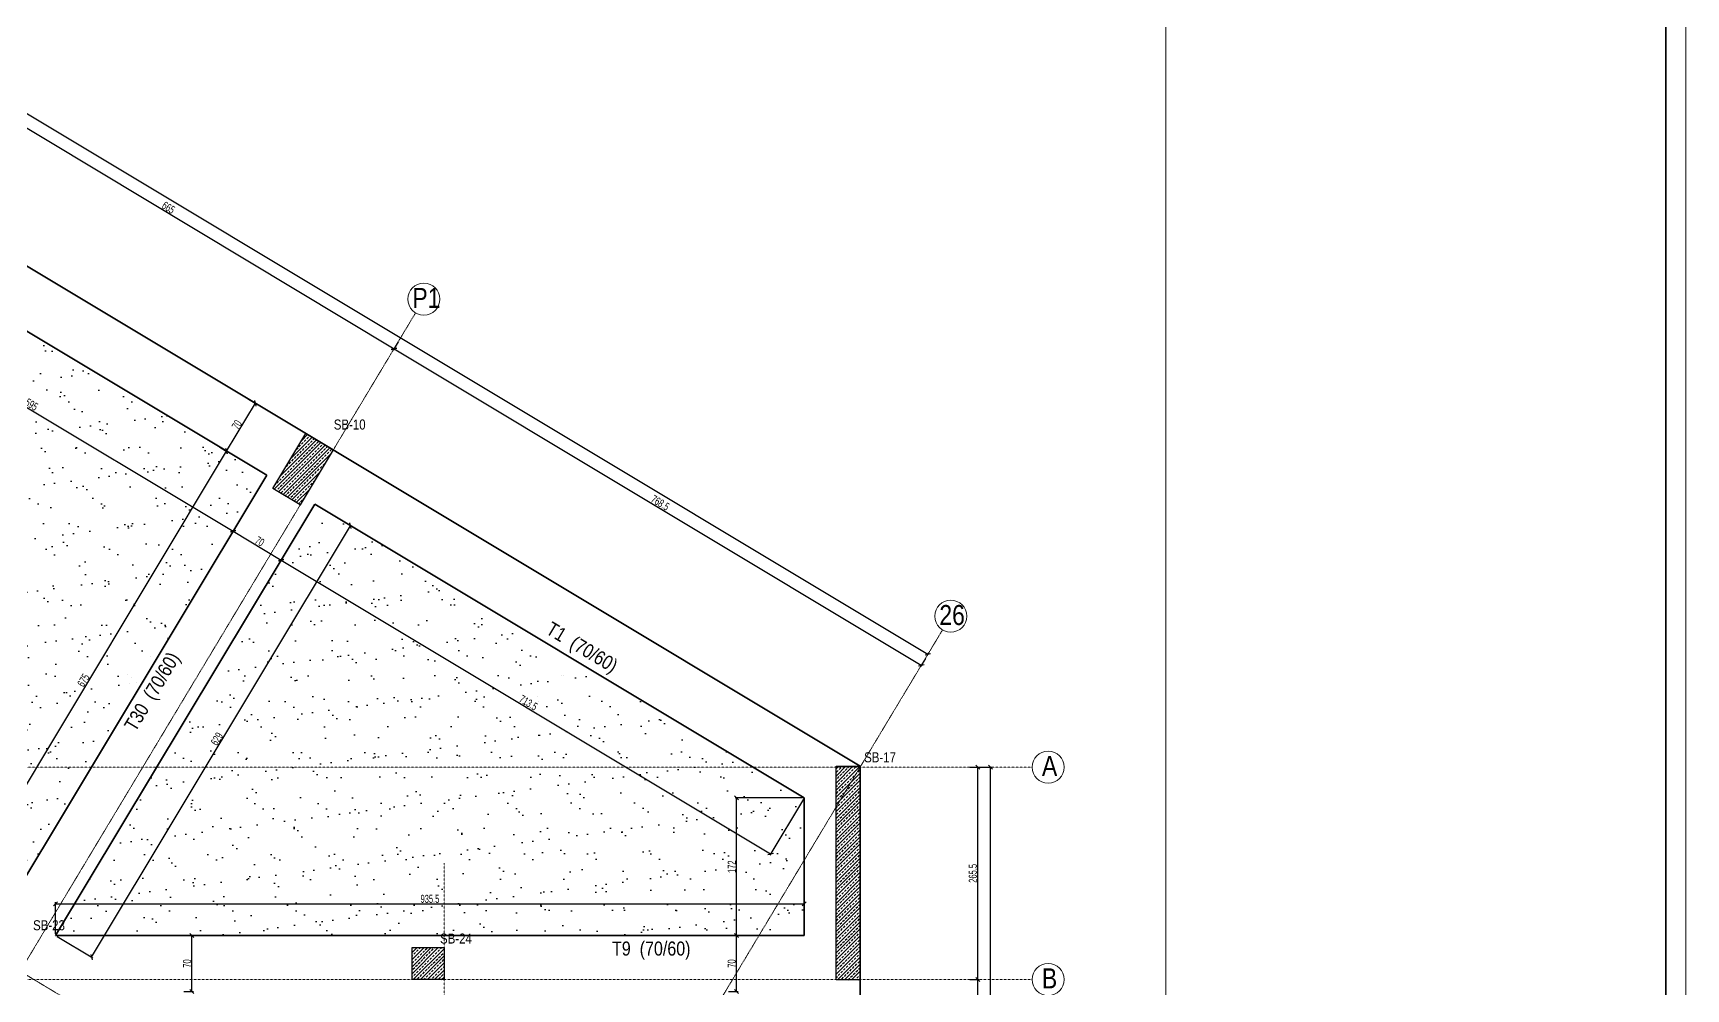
# Model space of a CAD drawing. Header units: millimetres. Extents: x -267 to 94375, y 6431 to 10838.
# Drawn here: x 6873 to 8939, y 8040 to 9235 of the extents above; entities that cross this region are included whole.
import ezdxf

# ---------------------------------------------------------------- set-up
doc = ezdxf.new("R2010")
doc.units = ezdxf.units.MM
doc.header["$LTSCALE"] = 0.0001
doc.linetypes.add('DASHED', pattern=[19.05, 12.7, -6.35])
for name, color, linetype, lineweight in [('AKS BALONU (BEYKENT)', 7, 'Continuous', 20), ('AKS CIZGISI (BEYKENT)', 252, 'DASHED', 20), ('AKS NO (BEYKENT)', 3, 'Continuous', 20), ('AKS OLCU (BEYKENT)', 200, 'Continuous', 20), ('KOLON (BEYKENT)', 3, 'Continuous', 30), ('KOLON ISMI (BEYKENT)', 91, 'Continuous', 20), ('OLCU (BEYKENT)', 14, 'Continuous', 20), ('SHEETSUMMARY-50', 152, 'Continuous', 20), ('SheetView', 40, 'Continuous', 20), ('SheetViewOut', 231, 'Continuous', 20), ('TARAMA (BEYKENT)', 252, 'Continuous', 25), ('TEMEL (BEYKENT)', 2, 'Continuous', 35), ('TEMEL ISMI (BEYKENT)', 40, 'Continuous', 20)]:
    doc.layers.add(name, color=color, linetype=linetype, lineweight=lineweight)
doc.styles.add('DSMOLC-50', font='bahnschrift light condensed', dxfattribs={"width": 0.75, "height": 10})
doc.styles.add('YAZI (BEYKENT)', font='')
doc.styles.get('YAZI (BEYKENT)').set_extended_font_data('Bahnschrift Light Condensed')
doc.dimstyles.new('DSMOLC-50', dxfattribs={"dimtxt": 10, "dimasz": 5, "dimexe": 2, "dimexo": 2, "dimgap": 1, "dimtad": 1, "dimdec": 1, "dimrnd": 0.5, "dimzin": 12, "dimdsep": 46, "dimtxsty": 'DSMOLC-50', "dimblk": 'OBLIQUE', "dimblk1": 'OBLIQUE', "dimblk2": 'OBLIQUE', "dimcen": 0, "dimclrt": 7, "dimadec": 0, "dimazin": 0, "dimtfac": 1, "dimtdec": 4, "dimtix": 1, "dimtmove": 2, "dimatfit": 3, "dimfxl": 1, "dimtzin": 0, "dimarcsym": 0})
pattern_1 = [(45, (404.937, 6438.231), (-4.4194174, 4.4194174), []), (45, (409.3565, 6438.231), (-4.4194174, 4.4194174), [3.125, -1.5625])]
pattern_2 = [(37.5, (-1463.6, 5137.655), (-1.60003, 48.94132), [0, -38.608, 0, -43.18, 0, -41.275]), (7.5, (-1463.6, 5137.655), (44.95233, 71.6825), [0, -20.828, 0, -34.798, 0, -13.335]), (327.5, (-1494.84, 5137.655), (79.09924, 0.14372), [0, -12.7, 0, -45.72, 0, -59.69]), (317.5, (-1494.84, 5137.655), (76.35565, 22.29293), [0, -6.35, 0, -29.972, 0, -34.29])]

# ---------------------------------------------------------------- blocks, each defined once
blk = doc.blocks.new('_Oblique')
at = {"color": 0, "linetype": 'ByBlock', "lineweight": -2}
blk.add_line((-0.5, -0.5), (0.5, 0.5), dxfattribs=at)
blk = doc.blocks.new('*D50')
at = {"layer": 'AKS OLCU (BEYKENT)', "color": 0, "lineweight": -2, "transparency": 16777216}
for p, q in [((6759.2, 9191.1), (6753, 9180.8)), ((6754.1, 9182.5), (7324.2, 8840.2)), ((7329.4, 8848.8), (7323.2, 8838.5))]:
    blk.add_line(p, q, dxfattribs=at)
at = {"layer": 'DEFPOINTS', "color": 0, "lineweight": -3, "transparency": 16777216}
for p in [(6760.2, 9192.8), (7330.4, 8850.5), (7324.2, 8840.2)]:
    blk.add_point(p, dxfattribs=at)
at = {"layer": 'AKS OLCU (BEYKENT)', "color": 0, "lineweight": -2, "transparency": 16777216, "xscale": 5, "yscale": 5, "zscale": 5}
for p, rotation in [((6754.1, 9182.5), 149.0195588067909), ((7324.2, 8840.2), 329.0195588067908)]:
    blk.add_blockref('_Oblique', p, dxfattribs=dict(at, rotation=rotation))
at = {"layer": 'AKS OLCU (BEYKENT)', "color": 7, "transparency": 16777216, "insert": (7042.3, 9016.6), "char_height": 10, "attachment_point": 5, "rotation": 329.0196, "style": 'DSMOLC-50'}
blk.add_mtext('665', dxfattribs=at)
blk = doc.blocks.new('*D51')
at = {"layer": 'AKS OLCU (BEYKENT)', "color": 0, "lineweight": -2, "transparency": 16777216}
for p, q in [((7329.4, 8848.8), (7323.2, 8838.5)), ((7324.2, 8840.2), (7983.1, 8444.6)), ((7988.2, 8453.2), (7982.1, 8442.9))]:
    blk.add_line(p, q, dxfattribs=at)
at = {"layer": 'DEFPOINTS', "color": 0, "lineweight": -3, "transparency": 16777216}
for p in [(7330.4, 8850.5), (7989.3, 8454.9), (7983.1, 8444.6)]:
    blk.add_point(p, dxfattribs=at)
at = {"layer": 'AKS OLCU (BEYKENT)', "color": 0, "lineweight": -2, "transparency": 16777216, "xscale": 5, "yscale": 5, "zscale": 5}
for p, rotation in [((7324.2, 8840.2), 149.0195588067909), ((7983.1, 8444.6), 329.0195588067908)]:
    blk.add_blockref('_Oblique', p, dxfattribs=dict(at, rotation=rotation))
at = {"layer": 'AKS OLCU (BEYKENT)', "color": 7, "transparency": 16777216, "insert": (7656.8, 8647.6), "char_height": 10, "attachment_point": 5, "rotation": 329.0196, "style": 'DSMOLC-50'}
blk.add_mtext('768.5', dxfattribs=at)
blk = doc.blocks.new('*D52')
at = {"layer": 'AKS OLCU (BEYKENT)', "color": 0, "lineweight": -2, "transparency": 16777216}
for p, q in [((5372.4, 10028.4), (5374.4, 10031.8)), ((5373.4, 10030.1), (7991.3, 8458.3)), ((7990.3, 8456.6), (7992.4, 8460))]:
    blk.add_line(p, q, dxfattribs=at)
at = {"layer": 'DEFPOINTS', "color": 0, "lineweight": -3, "transparency": 16777216}
for p in [(5371.4, 10026.7), (7989.3, 8454.9), (7991.3, 8458.3)]:
    blk.add_point(p, dxfattribs=at)
at = {"layer": 'AKS OLCU (BEYKENT)', "color": 0, "lineweight": -2, "transparency": 16777216, "xscale": 5, "yscale": 5, "zscale": 5}
for p, rotation in [((5373.4, 10030.1), 149.0195588067909), ((7991.3, 8458.3), 329.0195588067908)]:
    blk.add_blockref('_Oblique', p, dxfattribs=dict(at, rotation=rotation))
at = {"layer": 'AKS OLCU (BEYKENT)', "color": 7, "transparency": 16777216, "insert": (6685.5, 9249.5), "char_height": 10, "attachment_point": 5, "rotation": 329.0196, "style": 'DSMOLC-50'}
blk.add_mtext('3053.5', dxfattribs=at)
blk = doc.blocks.new('*D54')
at = {"layer": 'AKS OLCU (BEYKENT)', "color": 0, "lineweight": -2, "transparency": 16777216}
for p, q in [((8043.6, 8051.8), (8055.6, 8051.8)), ((8053.6, 7636.8), (8053.6, 8051.8)), ((8043.6, 7636.8), (8055.6, 7636.8))]:
    blk.add_line(p, q, dxfattribs=at)
at = {"layer": 'DEFPOINTS', "color": 0, "lineweight": -3, "transparency": 16777216}
for p in [(8041.6, 8051.8), (8053.6, 8051.8), (8041.6, 7636.8)]:
    blk.add_point(p, dxfattribs=at)
at = {"layer": 'AKS OLCU (BEYKENT)', "color": 0, "lineweight": -2, "transparency": 16777216, "xscale": 5, "yscale": 5, "zscale": 5}
for p, rotation in [((8053.6, 8051.8), 90), ((8053.6, 7636.8), 270)]:
    blk.add_blockref('_Oblique', p, dxfattribs=dict(at, rotation=rotation))
at = {"layer": 'AKS OLCU (BEYKENT)', "color": 7, "transparency": 16777216, "insert": (8047.6, 7844.3), "char_height": 10, "attachment_point": 5, "rotation": 90, "style": 'DSMOLC-50'}
blk.add_mtext('415', dxfattribs=at)
blk = doc.blocks.new('*D55')
at = {"layer": 'AKS OLCU (BEYKENT)', "color": 0, "lineweight": -2, "transparency": 16777216}
for p, q in [((8043.6, 8317.3), (8055.6, 8317.3)), ((8053.6, 8051.8), (8053.6, 8317.3)), ((8043.6, 8051.8), (8055.6, 8051.8))]:
    blk.add_line(p, q, dxfattribs=at)
at = {"layer": 'DEFPOINTS', "color": 0, "lineweight": -3, "transparency": 16777216}
for p in [(8041.6, 8317.3), (8053.6, 8317.3), (8041.6, 8051.8)]:
    blk.add_point(p, dxfattribs=at)
at = {"layer": 'AKS OLCU (BEYKENT)', "color": 0, "lineweight": -2, "transparency": 16777216, "xscale": 5, "yscale": 5, "zscale": 5}
for p, rotation in [((8053.6, 8317.3), 90), ((8053.6, 8051.8), 270)]:
    blk.add_blockref('_Oblique', p, dxfattribs=dict(at, rotation=rotation))
at = {"layer": 'AKS OLCU (BEYKENT)', "color": 7, "transparency": 16777216, "insert": (8047.5, 8184.5), "char_height": 10, "attachment_point": 5, "rotation": 90, "style": 'DSMOLC-50'}
blk.add_mtext('265.5', dxfattribs=at)
blk = doc.blocks.new('*D56')
at = {"layer": 'AKS OLCU (BEYKENT)', "color": 0, "lineweight": -2, "transparency": 16777216}
for p, q in [((8043.6, 8317.3), (8071.6, 8317.3)), ((8069.6, 6941.8), (8069.6, 8317.3)), ((8043.6, 6941.8), (8071.6, 6941.8))]:
    blk.add_line(p, q, dxfattribs=at)
at = {"layer": 'DEFPOINTS', "color": 0, "lineweight": -3, "transparency": 16777216}
for p in [(8041.6, 8317.3), (8069.6, 8317.3), (8041.6, 6941.8)]:
    blk.add_point(p, dxfattribs=at)
at = {"layer": 'AKS OLCU (BEYKENT)', "color": 0, "lineweight": -2, "transparency": 16777216, "xscale": 5, "yscale": 5, "zscale": 5}
for p, rotation in [((8069.6, 8317.3), 90), ((8069.6, 6941.8), 270)]:
    blk.add_blockref('_Oblique', p, dxfattribs=dict(at, rotation=rotation))
at = {"layer": 'AKS OLCU (BEYKENT)', "color": 7, "transparency": 16777216, "insert": (8063.5, 7629.5), "char_height": 10, "attachment_point": 5, "rotation": 90, "style": 'DSMOLC-50'}
blk.add_mtext('1375.5', dxfattribs=at)
blk = doc.blocks.new('*D212')
at = {"layer": 'DEFPOINTS', "color": 0, "lineweight": -3, "transparency": 16777216}
for p in [(7104.7, 8718.3), (7115, 8712.1), (6757.2, 8139.5)]:
    blk.add_point(p, dxfattribs=at)
at = {"layer": 'OLCU (BEYKENT)', "color": 0, "lineweight": -2, "transparency": 16777216}
for p, q in [((7106.4, 8717.2), (7116.7, 8711.1)), ((6767.5, 8133.3), (7115, 8712.1)), ((6758.9, 8138.5), (6769.2, 8132.3))]:
    blk.add_line(p, q, dxfattribs=at)
at = {"layer": 'OLCU (BEYKENT)', "color": 0, "lineweight": -2, "transparency": 16777216, "xscale": 5, "yscale": 5, "zscale": 5}
for p, rotation in [((7115, 8712.1), 59.01958326811113), ((6767.5, 8133.3), 239.0195832681111)]:
    blk.add_blockref('_Oblique', p, dxfattribs=dict(at, rotation=rotation))
at = {"layer": 'OLCU (BEYKENT)', "color": 7, "transparency": 16777216, "insert": (6936.1, 8425.8), "char_height": 10, "attachment_point": 5, "rotation": 59.0196, "style": 'DSMOLC-50'}
blk.add_mtext('675', dxfattribs=at)
blk = doc.blocks.new('*D213')
at = {"layer": 'DEFPOINTS', "color": 0, "lineweight": -3, "transparency": 16777216}
for p in [(7140.7, 8778.2), (7151, 8772), (7104.7, 8718.3)]:
    blk.add_point(p, dxfattribs=at)
at = {"layer": 'OLCU (BEYKENT)', "color": 0, "lineweight": -2, "transparency": 16777216}
for p, q in [((7115, 8712.1), (7151, 8772)), ((7142.4, 8777.2), (7152.7, 8771)), ((7106.4, 8717.2), (7116.7, 8711.1))]:
    blk.add_line(p, q, dxfattribs=at)
at = {"layer": 'OLCU (BEYKENT)', "color": 0, "lineweight": -2, "transparency": 16777216, "xscale": 5, "yscale": 5, "zscale": 5}
for p, rotation in [((7151, 8772), 59.01958326811113), ((7115, 8712.1), 239.0195832681111)]:
    blk.add_blockref('_Oblique', p, dxfattribs=dict(at, rotation=rotation))
at = {"layer": 'OLCU (BEYKENT)', "color": 7, "transparency": 16777216, "insert": (7127.8, 8745.2), "char_height": 10, "attachment_point": 5, "rotation": 59.0196, "style": 'DSMOLC-50'}
blk.add_mtext('70', dxfattribs=at)
blk = doc.blocks.new('*D214')
at = {"layer": 'DEFPOINTS', "color": 0, "lineweight": -3, "transparency": 16777216}
for p in [(7259.8, 8625.2), (7270, 8619), (6901.3, 8106.8)]:
    blk.add_point(p, dxfattribs=at)
at = {"layer": 'OLCU (BEYKENT)', "color": 0, "lineweight": -2, "transparency": 16777216}
for p, q in [((6946.3, 8079.8), (7270, 8619)), ((7261.5, 8624.2), (7271.8, 8618)), ((6903.1, 8105.7), (6948, 8078.8))]:
    blk.add_line(p, q, dxfattribs=at)
at = {"layer": 'OLCU (BEYKENT)', "color": 0, "lineweight": -2, "transparency": 16777216, "xscale": 5, "yscale": 5, "zscale": 5}
for p, rotation in [((7270, 8619), 59.0200544501155), ((6946.3, 8079.8), 239.0200544501155)]:
    blk.add_blockref('_Oblique', p, dxfattribs=dict(at, rotation=rotation))
at = {"layer": 'OLCU (BEYKENT)', "color": 7, "transparency": 16777216, "insert": (7102.9, 8352.5), "char_height": 10, "attachment_point": 5, "rotation": 59.0201, "style": 'DSMOLC-50'}
blk.add_mtext('629', dxfattribs=at)
blk = doc.blocks.new('*D219')
at = {"layer": 'DEFPOINTS', "color": 0, "lineweight": -3, "transparency": 16777216}
for p in [(7059.7, 8106.8), (7071.7, 8106.8), (7059.7, 8036.8)]:
    blk.add_point(p, dxfattribs=at)
at = {"layer": 'OLCU (BEYKENT)', "color": 0, "lineweight": -2, "transparency": 16777216}
for p, q in [((7061.7, 8106.8), (7073.7, 8106.8)), ((7071.7, 8036.8), (7071.7, 8106.8)), ((7061.7, 8036.8), (7073.7, 8036.8))]:
    blk.add_line(p, q, dxfattribs=at)
at = {"layer": 'OLCU (BEYKENT)', "color": 0, "lineweight": -2, "transparency": 16777216, "xscale": 5, "yscale": 5, "zscale": 5}
for p, rotation in [((7071.7, 8106.8), 90), ((7071.7, 8036.8), 270)]:
    blk.add_blockref('_Oblique', p, dxfattribs=dict(at, rotation=rotation))
at = {"layer": 'OLCU (BEYKENT)', "color": 7, "transparency": 16777216, "insert": (7065.6, 8071.8), "char_height": 10, "attachment_point": 5, "rotation": 90, "style": 'DSMOLC-50'}
blk.add_mtext('70', dxfattribs=at)
blk = doc.blocks.new('*D224')
at = {"layer": 'DEFPOINTS', "color": 0, "lineweight": -3, "transparency": 16777216}
for p in [(7740.3, 8106.8), (7752.3, 8106.8), (7740.3, 8036.8)]:
    blk.add_point(p, dxfattribs=at)
at = {"layer": 'OLCU (BEYKENT)', "color": 0, "lineweight": -2, "transparency": 16777216}
for p, q in [((7742.3, 8106.8), (7754.3, 8106.8)), ((7752.3, 8036.8), (7752.3, 8106.8)), ((7742.3, 8036.8), (7754.3, 8036.8))]:
    blk.add_line(p, q, dxfattribs=at)
at = {"layer": 'OLCU (BEYKENT)', "color": 0, "lineweight": -2, "transparency": 16777216, "xscale": 5, "yscale": 5, "zscale": 5}
for p, rotation in [((7752.3, 8106.8), 90), ((7752.3, 8036.8), 270)]:
    blk.add_blockref('_Oblique', p, dxfattribs=dict(at, rotation=rotation))
at = {"layer": 'OLCU (BEYKENT)', "color": 7, "transparency": 16777216, "insert": (7746.2, 8071.8), "char_height": 10, "attachment_point": 5, "rotation": 90, "style": 'DSMOLC-50'}
blk.add_mtext('70', dxfattribs=at)
blk = doc.blocks.new('*D225')
at = {"layer": 'DEFPOINTS', "color": 0, "lineweight": -3, "transparency": 16777216}
for p in [(7752.3, 8278.8), (7836.8, 8278.8), (7740.3, 8106.8)]:
    blk.add_point(p, dxfattribs=at)
at = {"layer": 'OLCU (BEYKENT)', "color": 0, "lineweight": -2, "transparency": 16777216}
for p, q in [((7834.8, 8278.8), (7750.3, 8278.8)), ((7752.3, 8106.8), (7752.3, 8278.8)), ((7742.3, 8106.8), (7754.3, 8106.8))]:
    blk.add_line(p, q, dxfattribs=at)
at = {"layer": 'OLCU (BEYKENT)', "color": 0, "lineweight": -2, "transparency": 16777216, "xscale": 5, "yscale": 5, "zscale": 5}
for p, rotation in [((7752.3, 8278.8), 90), ((7752.3, 8106.8), 270)]:
    blk.add_blockref('_Oblique', p, dxfattribs=dict(at, rotation=rotation))
at = {"layer": 'OLCU (BEYKENT)', "color": 7, "transparency": 16777216, "insert": (7746.2, 8192.8), "char_height": 10, "attachment_point": 5, "rotation": 90, "style": 'DSMOLC-50'}
blk.add_mtext('172', dxfattribs=at)
blk = doc.blocks.new('*D283')
at = {"layer": 'DEFPOINTS', "color": 0, "lineweight": -3, "transparency": 16777216}
for p in [(6619.2, 8928.7), (7129.3, 8622.4), (7123.1, 8612.1)]:
    blk.add_point(p, dxfattribs=at)
at = {"layer": 'OLCU (BEYKENT)', "color": 0, "lineweight": -2, "transparency": 16777216}
for p, q in [((6618.1, 8927), (6612, 8916.7)), ((6613, 8918.4), (7123.1, 8612.1)), ((7128.3, 8620.7), (7122.1, 8610.4))]:
    blk.add_line(p, q, dxfattribs=at)
at = {"layer": 'OLCU (BEYKENT)', "color": 0, "lineweight": -2, "transparency": 16777216, "xscale": 5, "yscale": 5, "zscale": 5}
for p, rotation in [((6613, 8918.4), 149.0196979856261), ((7123.1, 8612.1), 329.0196979856261)]:
    blk.add_blockref('_Oblique', p, dxfattribs=dict(at, rotation=rotation))
at = {"layer": 'OLCU (BEYKENT)', "color": 7, "transparency": 16777216, "insert": (6871.2, 8770.5), "char_height": 10, "attachment_point": 5, "rotation": 329.0197, "style": 'DSMOLC-50'}
blk.add_mtext('595', dxfattribs=at)
blk = doc.blocks.new('*D284')
at = {"layer": 'DEFPOINTS', "color": 0, "lineweight": -3, "transparency": 16777216}
for p in [(7129.3, 8622.4), (7183.1, 8576.1), (7189.3, 8586.4)]:
    blk.add_point(p, dxfattribs=at)
at = {"layer": 'OLCU (BEYKENT)', "color": 0, "lineweight": -2, "transparency": 16777216}
for p, q in [((7128.3, 8620.7), (7122.1, 8610.4)), ((7123.1, 8612.1), (7183.1, 8576.1)), ((7188.3, 8584.7), (7182.1, 8574.4))]:
    blk.add_line(p, q, dxfattribs=at)
at = {"layer": 'OLCU (BEYKENT)', "color": 0, "lineweight": -2, "transparency": 16777216, "xscale": 5, "yscale": 5, "zscale": 5}
for p, rotation in [((7123.1, 8612.1), 149.0196979856261), ((7183.1, 8576.1), 329.0196979856261)]:
    blk.add_blockref('_Oblique', p, dxfattribs=dict(at, rotation=rotation))
at = {"layer": 'OLCU (BEYKENT)', "color": 7, "transparency": 16777216, "insert": (7156.3, 8599.4), "char_height": 10, "attachment_point": 5, "rotation": 329.0197, "style": 'DSMOLC-50'}
blk.add_mtext('70', dxfattribs=at)
blk = doc.blocks.new('*D285')
at = {"layer": 'DEFPOINTS', "color": 0, "lineweight": -3, "transparency": 16777216}
for p in [(7189.3, 8586.4), (7836.8, 8278.8), (7794.8, 8208.9)]:
    blk.add_point(p, dxfattribs=at)
at = {"layer": 'OLCU (BEYKENT)', "color": 0, "lineweight": -2, "transparency": 16777216}
for p, q in [((7188.3, 8584.7), (7182.1, 8574.4)), ((7183.1, 8576.1), (7794.8, 8208.9)), ((7835.7, 8277.1), (7793.8, 8207.2))]:
    blk.add_line(p, q, dxfattribs=at)
at = {"layer": 'OLCU (BEYKENT)', "color": 0, "lineweight": -2, "transparency": 16777216, "xscale": 5, "yscale": 5, "zscale": 5}
for p, rotation in [((7183.1, 8576.1), 149.0196979856261), ((7794.8, 8208.9), 329.0196979856261)]:
    blk.add_blockref('_Oblique', p, dxfattribs=dict(at, rotation=rotation))
at = {"layer": 'OLCU (BEYKENT)', "color": 7, "transparency": 16777216, "insert": (7492.1, 8397.7), "char_height": 10, "attachment_point": 5, "rotation": 329.0197, "style": 'DSMOLC-50'}
blk.add_mtext('713.5', dxfattribs=at)
blk = doc.blocks.new('*D286')
at = {"layer": 'DEFPOINTS', "color": 0, "lineweight": -3, "transparency": 16777216}
for p in [(7836.8, 8146.5), (6901.3, 8106.8), (7836.8, 8106.8)]:
    blk.add_point(p, dxfattribs=at)
at = {"layer": 'OLCU (BEYKENT)', "color": 0, "lineweight": -2, "transparency": 16777216}
for p, q in [((6901.3, 8108.8), (6901.3, 8148.5)), ((6901.3, 8146.5), (7836.8, 8146.5)), ((7836.8, 8108.8), (7836.8, 8148.5))]:
    blk.add_line(p, q, dxfattribs=at)
at = {"layer": 'OLCU (BEYKENT)', "color": 0, "lineweight": -2, "transparency": 16777216, "xscale": 5, "yscale": 5, "zscale": 5, "rotation": 180}
blk.add_blockref('_Oblique', (6901.3, 8146.5), dxfattribs=at)
at = {"layer": 'OLCU (BEYKENT)', "color": 0, "lineweight": -2, "transparency": 16777216, "xscale": 5, "yscale": 5, "zscale": 5}
blk.add_blockref('_Oblique', (7836.8, 8146.5), dxfattribs=at)
at = {"layer": 'OLCU (BEYKENT)', "color": 7, "lineweight": -3, "transparency": 16777216, "insert": (7369.1, 8152.6), "char_height": 10, "attachment_point": 5, "style": 'DSMOLC-50'}
blk.add_mtext('935.5', dxfattribs=at)

msp = doc.modelspace()

# ---------------------------------------------------------------- hatches: boundary and pattern name
at = {"layer": 'TARAMA (BEYKENT)', "lineweight": -3}
h = msp.add_hatch(dxfattribs=at)
h.set_pattern_fill('AR-SAND', color=256, style=0)
h.set_pattern_definition(pattern_2)
h.paths.add_polyline_path([(7165.08, 8682.04), (6654.96, 8988.31), (6307.46, 8409.52), (6817.58, 8103.25)])
at = {"layer": 'TARAMA (BEYKENT)'}
h = msp.add_hatch(dxfattribs=at)
h.set_pattern_fill('ANSI33', color=256, style=0, pattern_type=0)
h.set_pattern_definition(pattern_1)
h.paths.add_polyline_path([(7213.93, 8734.25), (7248.22, 8713.66), (7207.04, 8645.07), (7172.75, 8665.66)], flags=0)
at = {"layer": 'TARAMA (BEYKENT)', "lineweight": -3}
h = msp.add_hatch(dxfattribs=at)
h.set_pattern_fill('AR-SAND', color=256, style=0)
h.set_pattern_definition(pattern_2)
h.paths.add_polyline_path([(7225.1, 8646.01), (6901.34, 8106.77), (7836.76, 8106.77), (7836.76, 8278.77)])
at = {"layer": 'TARAMA (BEYKENT)'}
h = msp.add_hatch(dxfattribs=at)
h.set_pattern_fill('ANSI33', color=256, style=0, pattern_type=0)
h.set_pattern_definition(pattern_1)
h.paths.add_polyline_path([(7876.66, 8318.33), (7906.66, 8318.33), (7906.66, 8051.33), (7876.66, 8051.33)], flags=0)
h = msp.add_hatch(dxfattribs=at)
h.set_pattern_fill('ANSI33', color=256, style=0, pattern_type=0)
h.set_pattern_definition(pattern_1)
h.paths.add_polyline_path([(7346.67, 8091.79), (7386.67, 8091.79), (7386.67, 8051.79), (7346.67, 8051.79)], flags=0)

# ---------------------------------------------------------------- linework, layer by layer
at = {"layer": 'AKS BALONU (BEYKENT)'}
for centre in [(7361.46, 8902.27), (8019.91, 8505.92), (8141.66, 8317.3), (8141.66, 8051.77)]:
    msp.add_circle(centre, 20, dxfattribs=at)
at = {"layer": 'AKS CIZGISI (BEYKENT)'}
for p, q in [((5117.71, 9992.77), (7906.66, 8318.33)), ((4726.51, 9341.19), (7011.11, 7969.59)), ((7351.17, 8885.13), (6488.24, 7447.86)), ((8009.61, 8488.77), (7449.22, 7555.41)), ((4298.64, 8317.3), (8121.66, 8317.3)), ((7906.66, 6731.77), (7906.66, 8317.3)), ((7386.67, 6731.77), (7386.67, 8197.37)), ((2238.65, 8051.77), (8121.66, 8051.77))]:
    msp.add_line(p, q, dxfattribs=at)
at = {"layer": 'KOLON (BEYKENT)'}
for points in [[(7213.93, 8734.25), (7248.22, 8713.66), (7207.04, 8645.07), (7172.75, 8665.66)], [(7876.66, 8318.33), (7906.66, 8318.33), (7906.66, 8051.33), (7876.66, 8051.33)], [(7346.67, 8091.79), (7386.67, 8091.79), (7386.67, 8051.79), (7346.67, 8051.79)]]:
    msp.add_lwpolyline(points, close=True, dxfattribs=at)
at = {"layer": 'SHEETSUMMARY-50', "const_width": 2, "flags": 128}
msp.add_lwpolyline([(857.59, 6556.81), (8913.61, 6556.81), (8913.61, 10706.81), (857.59, 10706.81)], close=True, dxfattribs=at)
at = {"layer": 'SheetView'}
msp.add_lwpolyline([(882.59, 6581.81), (8288.61, 6581.81), (8288.61, 10681.81), (882.59, 10681.81)], close=True, dxfattribs=at)
at = {"layer": 'SheetViewOut'}
msp.add_lwpolyline([(832.59, 6531.81), (8938.61, 6531.81), (8938.61, 10731.81), (832.59, 10731.81)], close=True, dxfattribs=at)
at = {"layer": 'TEMEL (BEYKENT)'}
for p, q in [((6654.96, 8988.31), (7165.08, 8682.04)), ((7165.08, 8682.04), (6817.58, 8103.25)), ((7225.1, 8646.01), (6901.34, 8106.77)), ((7225.1, 8646.01), (7836.76, 8278.77)), ((7836.76, 8278.77), (7836.76, 8106.77)), ((6901.34, 8106.77), (7836.76, 8106.77))]:
    msp.add_line(p, q, dxfattribs=at)
at = {"layer": 'TEMEL (BEYKENT)', "flags": 128}
msp.add_lwpolyline([(2418.92, 9052.91), (4159.33, 8008), (5289.22, 9889.83), (7906.66, 8318.33), (7906.66, 6941.77), (1516.67, 6941.77), (1516.67, 7550.16)], close=True, dxfattribs=at)

# ---------------------------------------------------------------- texts
at = {"layer": 'AKS NO (BEYKENT)', "style": 'YAZI (BEYKENT)'}
for s, p in [('P1', (7347.2, 8891.27)), ('26', (8005.65, 8494.92)), ('A', (8133.86, 8306.3)), ('B', (8133.86, 8040.77))]:
    msp.add_text(s, height=25, dxfattribs=at).set_placement(p)
at = {"layer": 'KOLON ISMI (BEYKENT)', "style": 'YAZI (BEYKENT)'}
for s, p in [('SB-10', (7248.93, 8739.25)), ('SB-17', (7911.67, 8323.33)), ('SB-23', (6873.16, 8113.39)), ('SB-24', (7381.67, 8096.79))]:
    msp.add_text(s, height=12.5, dxfattribs=at).set_placement(p)
at = {"layer": 'TEMEL ISMI (BEYKENT)', "style": 'YAZI (BEYKENT)'}
for s, rotation, p in [('T1  (70/60)', 329.01956, (7512.74, 8484.99)), ('T30  (70/60)', 59.01963, (7001.13, 8360.43))]:
    msp.add_text(s, height=17.5, rotation=rotation, dxfattribs=at).set_placement(p)
msp.add_text('T9  (70/60)', height=17.5, dxfattribs=at).set_placement((7596.64, 8081.77))

# ---------------------------------------------------------------- dimensions: what is measured, and where the dimension line sits
at = {"layer": 'AKS OLCU (BEYKENT)'}
for base, p1, p2, angle, picture, middle in [((7991.34, 8458.33), (5371.35, 10026.69), (7989.28, 8454.9), 329.01956, '*D52', (6685.51, 9249.46)), ((7324.2, 8840.21), (6760.25, 9192.81), (7330.38, 8850.5), 329.01956, '*D50', (7042.25, 9016.55)), ((7983.1, 8444.61), (7330.38, 8850.5), (7989.28, 8454.9), 329.01956, '*D51', (7656.79, 8647.65)), ((8053.63, 8317.3), (8041.63, 8051.77), (8041.63, 8317.3), 90, '*D55', (8047.53, 8184.54)), ((8069.63, 8317.3), (8041.63, 6941.77), (8041.63, 8317.3), 90, '*D56', (8063.53, 7629.54)), ((8053.63, 8051.77), (8041.63, 7636.77), (8041.63, 8051.77), 90, '*D54', (8047.58, 7844.27))]:
    dim = msp.add_linear_dim(base=base, p1=p1, p2=p2, angle=angle, dimstyle='DSMOLC-50', dxfattribs=at)
    dim.commit()
    dim.dimension.update_dxf_attribs({"geometry": picture, "text_midpoint": middle})
at = {"layer": 'OLCU (BEYKENT)'}
for base, p1, p2, angle, picture, middle in [((7123.12, 8612.14), (6619.17, 8928.7), (7129.29, 8622.43), 329.0197, '*D283', (6871.2, 8770.51)), ((7151, 8772.03), (7104.73, 8718.27), (7140.71, 8778.2), 59.01958, '*D213', (7127.78, 8745.2)), ((7115.02, 8712.1), (6757.23, 8139.48), (7104.73, 8718.27), 59.01958, '*D212', (6936.08, 8425.82)), ((7270.05, 8619.02), (6901.34, 8106.77), (7259.76, 8625.2), 59.02005, '*D214', (7102.94, 8352.54)), ((7183.13, 8576.11), (7129.29, 8622.43), (7189.31, 8586.4), 329.0197, '*D284', (7156.27, 8599.36)), ((7794.8, 8208.87), (7189.31, 8586.4), (7836.76, 8278.77), 329.0197, '*D285', (7492.11, 8397.72)), ((7752.3, 8278.77), (7740.3, 8106.77), (7836.76, 8278.77), 90, '*D225', (7746.25, 8192.77)), ((7071.67, 8106.77), (7059.67, 8036.77), (7059.67, 8106.77), 90, '*D219', (7065.57, 8071.77)), ((7752.3, 8106.77), (7740.3, 8036.77), (7740.3, 8106.77), 90, '*D224', (7746.19, 8071.77))]:
    dim = msp.add_linear_dim(base=base, p1=p1, p2=p2, angle=angle, dimstyle='DSMOLC-50', dxfattribs=at)
    dim.commit()
    dim.dimension.update_dxf_attribs({"geometry": picture, "text_midpoint": middle})
at = {"layer": 'OLCU (BEYKENT)', "lineweight": -3}
dim = msp.add_aligned_dim(p1=(6901.34, 8106.77), p2=(7836.76, 8106.77), distance=39.75, dimstyle='DSMOLC-50', dxfattribs=at)
dim.commit()
dim.dimension.update_dxf_attribs({"geometry": '*D286', "text_midpoint": (7369.05, 8152.62)})

doc.saveas('drawing.dxf')
